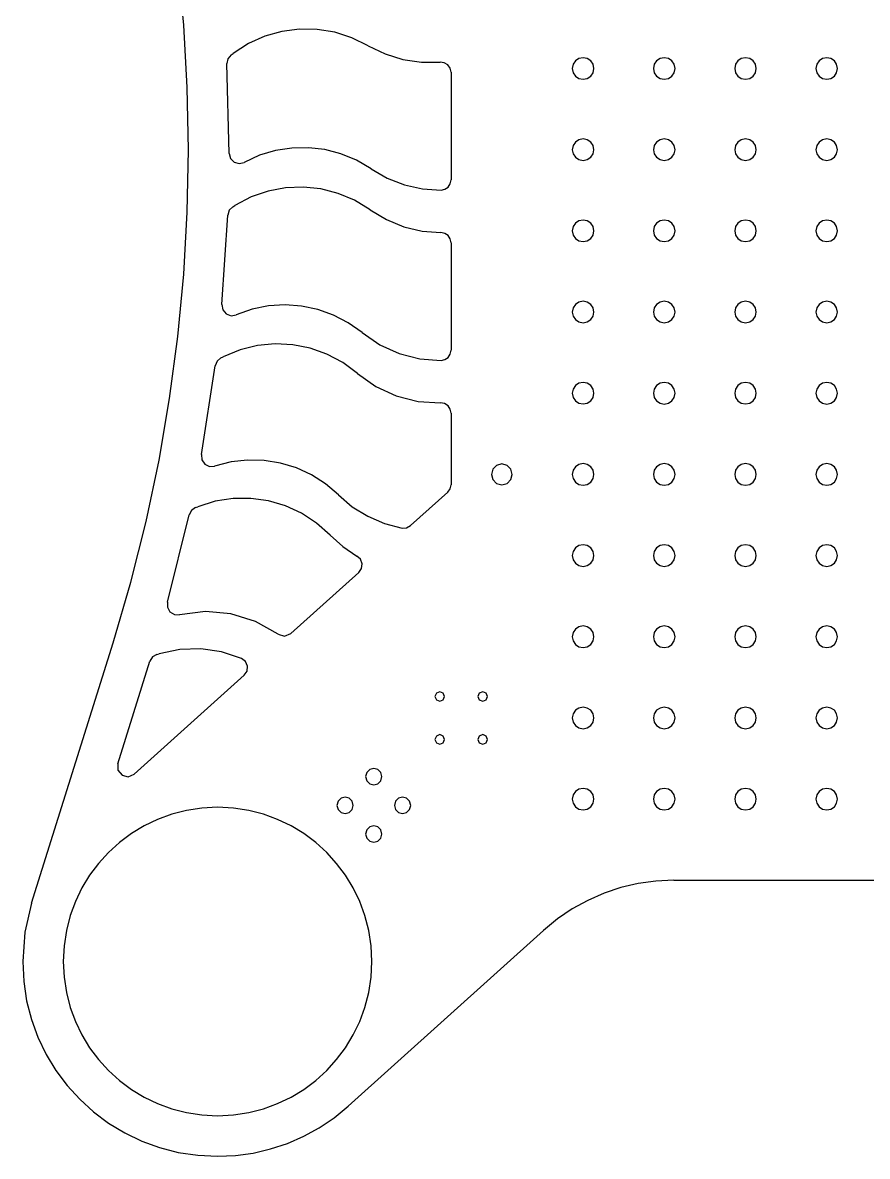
# Model space of a CAD drawing. Extents: x -1 to 193, y 45 to 298.
# Drawn here: x 13.9 to 103.6, y 45 to 165.5 of the extents above; entities that cross this region are included whole.
import ezdxf

# ---------------------------------------------------------------- set-up
doc = ezdxf.new("R2010")
doc.units = 0

msp = doc.modelspace()

# ---------------------------------------------------------------- linework, layer by layer
at = {"layer": 'VISIBLE'}
for p, q in [((31.002352, 165.240736), (30.376613, 171.847267)), ((31.377795, 158.619865), (31.002352, 165.240736)), ((39.619158, 164.056448), (37.87792, 163.274668)), ((41.437802, 164.569444), (39.619158, 164.056448)), ((43.302877, 164.811897), (41.437802, 164.569444)), ((45.183408, 164.78205), (43.302877, 164.811897)), ((47.04842, 164.478145), (45.183408, 164.78205)), ((48.86694, 163.898422), (47.04842, 164.478145)), ((37.87792, 163.274668), (36.245061, 162.225862)), ((50.607992, 163.041124), (48.86694, 163.898422)), ((50.607992, 163.041124), (52.398125, 162.164686)), ((35.69078, 161.660623), (35.586019, 161.139056)), ((36.032032, 162.068734), (35.69078, 161.660623)), ((36.032032, 162.068734), (36.245061, 162.225862)), ((52.398125, 162.164686), (54.290263, 161.576)), ((54.290263, 161.576), (56.25007, 161.282927)), ((72.990748, 161.67981), (72.626018, 161.434186)), ((73.437217, 161.769864), (72.990748, 161.67981)), ((73.883686, 161.67981), (73.437217, 161.769864)), ((74.248415, 161.434186), (73.883686, 161.67981)), ((81.622162, 161.68062), (81.257332, 161.434768)), ((82.06885, 161.770765), (81.622162, 161.68062)), ((82.515537, 161.68062), (82.06885, 161.770765)), ((82.880367, 161.434768), (82.515537, 161.68062)), ((90.254011, 161.67981), (89.889281, 161.434186)), ((90.70048, 161.769864), (90.254011, 161.67981)), ((91.146949, 161.67981), (90.70048, 161.769864)), ((91.511678, 161.434186), (91.146949, 161.67981)), ((98.885423, 161.68062), (98.520593, 161.434768)), ((99.33211, 161.770765), (98.885423, 161.68062)), ((99.778797, 161.68062), (99.33211, 161.770765)), ((100.143627, 161.434768), (99.778797, 161.68062)), ((35.818307, 151.589345), (35.586019, 161.139056)), ((56.25007, 161.282927), (58.243211, 161.293326)), ((58.682518, 161.238405), (58.243211, 161.293326)), ((59.062786, 161.011681), (58.682518, 161.238405)), ((59.319988, 160.651328), (59.062786, 161.011681)), ((59.410819, 160.218018), (59.319988, 160.651328)), ((72.379887, 161.069798), (72.289211, 160.623455)), ((72.289211, 160.623455), (72.379887, 160.177112)), ((72.626018, 161.434186), (72.379887, 161.069798)), ((74.494547, 161.069798), (74.248415, 161.434186)), ((74.585223, 160.623455), (74.494547, 161.069798)), ((74.494547, 160.177112), (74.585223, 160.623455)), ((74.585223, 160.623455), (74.585223, 160.623455)), ((81.011259, 161.070087), (80.920843, 160.623455)), ((80.920843, 160.623455), (81.011259, 160.176822)), ((81.257332, 161.434768), (81.011259, 161.070087)), ((83.12644, 161.070087), (82.880367, 161.434768)), ((83.216857, 160.623455), (83.12644, 161.070087)), ((83.12644, 160.176822), (83.216857, 160.623455)), ((83.216857, 160.623455), (83.216857, 160.623455)), ((89.643149, 161.069798), (89.552474, 160.623455)), ((89.552474, 160.623455), (89.643149, 160.177112)), ((89.889281, 161.434186), (89.643149, 161.069798)), ((91.75781, 161.069798), (91.511678, 161.434186)), ((91.848486, 160.623455), (91.75781, 161.069798)), ((91.75781, 160.177112), (91.848486, 160.623455)), ((91.848486, 160.623455), (91.848486, 160.623455)), ((98.27452, 161.070087), (98.184103, 160.623455)), ((98.184103, 160.623455), (98.27452, 160.176822)), ((98.520593, 161.434768), (98.27452, 161.070087)), ((100.3897, 161.070087), (100.143627, 161.434768)), ((100.480117, 160.623455), (100.3897, 161.070087)), ((100.3897, 160.176822), (100.480117, 160.623455)), ((100.480117, 160.623455), (100.480117, 160.623455)), ((59.410819, 160.217918), (59.410819, 148.781008)), ((72.379887, 160.177112), (72.626018, 159.812724)), ((72.626018, 159.812724), (72.990748, 159.5671)), ((72.990748, 159.5671), (73.437217, 159.477045)), ((73.437217, 159.477045), (73.883686, 159.5671)), ((73.883686, 159.5671), (74.248415, 159.812724)), ((74.248415, 159.812724), (74.494547, 160.177112)), ((81.011259, 160.176822), (81.257332, 159.812142)), ((81.257332, 159.812142), (81.622162, 159.56629)), ((81.622162, 159.56629), (82.06885, 159.476145)), ((82.06885, 159.476145), (82.515537, 159.56629)), ((82.515537, 159.56629), (82.880367, 159.812142)), ((82.880367, 159.812142), (83.12644, 160.176822)), ((89.643149, 160.177112), (89.889281, 159.812724)), ((89.889281, 159.812724), (90.254011, 159.5671)), ((90.254011, 159.5671), (90.70048, 159.477045)), ((90.70048, 159.477045), (91.146949, 159.5671)), ((91.146949, 159.5671), (91.511678, 159.812724)), ((91.511678, 159.812724), (91.75781, 160.177112)), ((98.27452, 160.176822), (98.520593, 159.812142)), ((98.520593, 159.812142), (98.885423, 159.56629)), ((98.885423, 159.56629), (99.33211, 159.476145)), ((99.33211, 159.476145), (99.778797, 159.56629)), ((99.778797, 159.56629), (100.143627, 159.812142)), ((100.143627, 159.812142), (100.3897, 160.176822)), ((31.502942, 151.991823), (31.377795, 158.619865)), ((73.437217, 153.138233), (72.990748, 153.048179)), ((73.883686, 153.048179), (73.437217, 153.138233)), ((82.06885, 153.139134), (81.622162, 153.048988)), ((82.515537, 153.048988), (82.06885, 153.139134)), ((90.70048, 153.138233), (90.254011, 153.048179)), ((91.146949, 153.048179), (90.70048, 153.138233)), ((99.33211, 153.139134), (98.885423, 153.048988)), ((99.778797, 153.048988), (99.33211, 153.139134)), ((31.377795, 145.363782), (31.502942, 151.991823)), ((40.759163, 151.89989), (39.054581, 151.390335)), ((42.501954, 152.169317), (40.759163, 151.89989)), ((44.257859, 152.199881), (42.501954, 152.169317)), ((46.001785, 151.992846), (44.257859, 152.199881)), ((47.708635, 151.54948), (46.001785, 151.992846)), ((72.379887, 152.438167), (72.289211, 151.991823)), ((72.289211, 151.991823), (72.379887, 151.54548)), ((72.626018, 152.802554), (72.379887, 152.438167)), ((72.990748, 153.048179), (72.626018, 152.802554)), ((74.248415, 152.802554), (73.883686, 153.048179)), ((74.494547, 152.438167), (74.248415, 152.802554)), ((74.585223, 151.991823), (74.494547, 152.438167)), ((74.494547, 151.54548), (74.585223, 151.991823)), ((74.585223, 151.991823), (74.585223, 151.991823)), ((81.011259, 152.438456), (80.920843, 151.991823)), ((80.920843, 151.991823), (81.011259, 151.545191)), ((81.257332, 152.803137), (81.011259, 152.438456)), ((81.622162, 153.048988), (81.257332, 152.803137)), ((82.880367, 152.803137), (82.515537, 153.048988)), ((83.12644, 152.438456), (82.880367, 152.803137)), ((83.216857, 151.991823), (83.12644, 152.438456)), ((83.12644, 151.545191), (83.216857, 151.991823)), ((83.216857, 151.991823), (83.216857, 151.991823)), ((89.643149, 152.438167), (89.552474, 151.991823)), ((89.552474, 151.991823), (89.643149, 151.54548)), ((89.889281, 152.802554), (89.643149, 152.438167)), ((90.254011, 153.048179), (89.889281, 152.802554)), ((91.511678, 152.802554), (91.146949, 153.048179)), ((91.75781, 152.438167), (91.511678, 152.802554)), ((91.848486, 151.991823), (91.75781, 152.438167)), ((91.75781, 151.54548), (91.848486, 151.991823)), ((91.848486, 151.991823), (91.848486, 151.991823)), ((98.27452, 152.438456), (98.184103, 151.991823)), ((98.184103, 151.991823), (98.27452, 151.545191)), ((98.520593, 152.803137), (98.27452, 152.438456)), ((98.885423, 153.048988), (98.520593, 152.803137)), ((100.143627, 152.803137), (99.778797, 153.048988)), ((100.3897, 152.438456), (100.143627, 152.803137)), ((100.480117, 151.991823), (100.3897, 152.438456)), ((100.3897, 151.545191), (100.480117, 151.991823)), ((100.480117, 151.991823), (100.480117, 151.991823)), ((35.818307, 151.589345), (35.958622, 151.054855)), ((35.958622, 151.054855), (36.345152, 150.659935)), ((39.054581, 151.390335), (37.413304, 150.639386)), ((49.353315, 150.871046), (47.708635, 151.54948)), ((50.91073, 149.95881), (49.353315, 150.871046)), ((72.379887, 151.54548), (72.626018, 151.181093)), ((72.626018, 151.181093), (72.990748, 150.935468)), ((72.990748, 150.935468), (73.437217, 150.845414)), ((73.437217, 150.845414), (73.883686, 150.935468)), ((73.883686, 150.935468), (74.248415, 151.181093)), ((74.248415, 151.181093), (74.494547, 151.54548)), ((81.011259, 151.545191), (81.257332, 151.18051)), ((81.257332, 151.18051), (81.622162, 150.934659)), ((81.622162, 150.934659), (82.06885, 150.844513)), ((82.06885, 150.844513), (82.515537, 150.934659)), ((82.515537, 150.934659), (82.880367, 151.18051)), ((82.880367, 151.18051), (83.12644, 151.545191)), ((89.643149, 151.54548), (89.889281, 151.181093)), ((89.889281, 151.181093), (90.254011, 150.935468)), ((90.254011, 150.935468), (90.70048, 150.845414)), ((90.70048, 150.845414), (91.146949, 150.935468)), ((91.146949, 150.935468), (91.511678, 151.181093)), ((91.511678, 151.181093), (91.75781, 151.54548)), ((98.27452, 151.545191), (98.520593, 151.18051)), ((98.520593, 151.18051), (98.885423, 150.934659)), ((98.885423, 150.934659), (99.33211, 150.844513)), ((99.33211, 150.844513), (99.778797, 150.934659)), ((99.778797, 150.934659), (100.143627, 151.18051)), ((100.143627, 151.18051), (100.3897, 151.545191)), ((36.345152, 150.659935), (36.876506, 150.508176)), ((36.876506, 150.508176), (37.413304, 150.639386)), ((50.91073, 149.95881), (52.622325, 148.971783)), ((52.622325, 148.971783), (54.453362, 148.259981)), ((54.453362, 148.259981), (56.371009, 147.833374)), ((59.098527, 148.021644), (59.327097, 148.36342)), ((59.327097, 148.36342), (59.410819, 148.780836)), ((39.962342, 147.590654), (38.158194, 146.967643)), ((41.81956, 147.939038), (39.962342, 147.590654)), ((43.698841, 148.013812), (41.81956, 147.939038)), ((45.569177, 147.815994), (43.698841, 148.013812)), ((47.399559, 147.346601), (45.569177, 147.815994)), ((49.158982, 146.606651), (47.399559, 147.346601)), ((56.371009, 147.833374), (58.34243, 147.701933)), ((58.34243, 147.701933), (58.759006, 147.789739)), ((58.759006, 147.789739), (59.098527, 148.021644)), ((36.211906, 145.931531), (35.835541, 145.555556)), ((36.211906, 145.931531), (36.438125, 146.068987)), ((38.158194, 146.967643), (36.438125, 146.068987)), ((50.816435, 145.597162), (49.158982, 146.606651)), ((31.002352, 138.742911), (31.377795, 145.363782)), ((35.062338, 135.513192), (35.684579, 145.04544)), ((35.835541, 145.555556), (35.684579, 145.04544)), ((50.816435, 145.597162), (52.536613, 144.556378)), ((52.536613, 144.556378), (54.385858, 143.798124)), ((54.385858, 143.798124), (56.329764, 143.333491)), ((72.379887, 143.806535), (72.289211, 143.360192)), ((72.626018, 144.170923), (72.379887, 143.806535)), ((72.990748, 144.416547), (72.626018, 144.170923)), ((73.437217, 144.506602), (72.990748, 144.416547)), ((73.883686, 144.416547), (73.437217, 144.506602)), ((74.248415, 144.170923), (73.883686, 144.416547)), ((74.494547, 143.806535), (74.248415, 144.170923)), ((74.585223, 143.360192), (74.494547, 143.806535)), ((81.011259, 143.806824), (80.920843, 143.360192)), ((81.257332, 144.171505), (81.011259, 143.806824)), ((81.622162, 144.417357), (81.257332, 144.171505)), ((82.06885, 144.507502), (81.622162, 144.417357)), ((82.515537, 144.417357), (82.06885, 144.507502)), ((82.880367, 144.171505), (82.515537, 144.417357)), ((83.12644, 143.806824), (82.880367, 144.171505)), ((83.216857, 143.360192), (83.12644, 143.806824)), ((89.643149, 143.806535), (89.552474, 143.360192)), ((89.889281, 144.170923), (89.643149, 143.806535)), ((90.254011, 144.416547), (89.889281, 144.170923)), ((90.70048, 144.506602), (90.254011, 144.416547)), ((91.146949, 144.416547), (90.70048, 144.506602)), ((91.511678, 144.170923), (91.146949, 144.416547)), ((91.75781, 143.806535), (91.511678, 144.170923)), ((91.848486, 143.360192), (91.75781, 143.806535)), ((98.27452, 143.806824), (98.184103, 143.360192)), ((98.520593, 144.171505), (98.27452, 143.806824)), ((98.885423, 144.417357), (98.520593, 144.171505)), ((99.33211, 144.507502), (98.885423, 144.417357)), ((99.778797, 144.417357), (99.33211, 144.507502)), ((100.143627, 144.171505), (99.778797, 144.417357)), ((100.3897, 143.806824), (100.143627, 144.171505)), ((100.480117, 143.360192), (100.3897, 143.806824)), ((56.329764, 143.333491), (58.333926, 143.173571)), ((58.753242, 143.088189), (58.333926, 143.173571)), ((59.095529, 142.856826), (58.753242, 143.088189)), ((59.326238, 142.514098), (59.095529, 142.856826)), ((59.410819, 142.09462), (59.326238, 142.514098)), ((72.289211, 143.360192), (72.379887, 142.913849)), ((72.379887, 142.913849), (72.626018, 142.549461)), ((72.626018, 142.549461), (72.990748, 142.303837)), ((72.990748, 142.303837), (73.437217, 142.213782)), ((73.437217, 142.213782), (73.883686, 142.303837)), ((73.883686, 142.303837), (74.248415, 142.549461)), ((74.248415, 142.549461), (74.494547, 142.913849)), ((74.494547, 142.913849), (74.585223, 143.360192)), ((74.585223, 143.360192), (74.585223, 143.360192)), ((80.920843, 143.360192), (81.011259, 142.91356)), ((81.011259, 142.91356), (81.257332, 142.548879)), ((81.257332, 142.548879), (81.622162, 142.303027)), ((81.622162, 142.303027), (82.06885, 142.212882)), ((82.06885, 142.212882), (82.515537, 142.303027)), ((82.515537, 142.303027), (82.880367, 142.548879)), ((82.880367, 142.548879), (83.12644, 142.91356)), ((83.12644, 142.91356), (83.216857, 143.360192)), ((83.216857, 143.360192), (83.216857, 143.360192)), ((89.552474, 143.360192), (89.643149, 142.913849)), ((89.643149, 142.913849), (89.889281, 142.549461)), ((89.889281, 142.549461), (90.254011, 142.303837)), ((90.254011, 142.303837), (90.70048, 142.213782)), ((90.70048, 142.213782), (91.146949, 142.303837)), ((91.146949, 142.303837), (91.511678, 142.549461)), ((91.511678, 142.549461), (91.75781, 142.913849)), ((91.75781, 142.913849), (91.848486, 143.360192)), ((91.848486, 143.360192), (91.848486, 143.360192)), ((98.184103, 143.360192), (98.27452, 142.91356)), ((98.27452, 142.91356), (98.520593, 142.548879)), ((98.520593, 142.548879), (98.885423, 142.303027)), ((98.885423, 142.303027), (99.33211, 142.212882)), ((99.33211, 142.212882), (99.778797, 142.303027)), ((99.778797, 142.303027), (100.143627, 142.548879)), ((100.143627, 142.548879), (100.3897, 142.91356)), ((100.3897, 142.91356), (100.480117, 143.360192)), ((100.480117, 143.360192), (100.480117, 143.360192)), ((59.410819, 142.094191), (59.410819, 130.667172)), ((30.376613, 132.13638), (31.002352, 138.742911)), ((35.062338, 135.513192), (35.154317, 134.968301)), ((38.267868, 135.025708), (36.566037, 134.42447)), ((40.011173, 135.38086), (38.267868, 135.025708)), ((41.771071, 135.49343), (40.011173, 135.38086)), ((43.52268, 135.36692), (41.771071, 135.49343)), ((45.241119, 135.004834), (43.52268, 135.36692)), ((46.901507, 134.410675), (45.241119, 135.004834)), ((72.379887, 135.174906), (72.289211, 134.728563)), ((72.626018, 135.539294), (72.379887, 135.174906)), ((72.990748, 135.784919), (72.626018, 135.539294)), ((73.437217, 135.874973), (72.990748, 135.784919)), ((73.883686, 135.784919), (73.437217, 135.874973)), ((74.248415, 135.539294), (73.883686, 135.784919)), ((74.494547, 135.174906), (74.248415, 135.539294)), ((74.585223, 134.728563), (74.494547, 135.174906)), ((81.011259, 135.175196), (80.920843, 134.728563)), ((81.257332, 135.539876), (81.011259, 135.175196)), ((81.622162, 135.785728), (81.257332, 135.539876)), ((82.06885, 135.875873), (81.622162, 135.785728)), ((82.515537, 135.785728), (82.06885, 135.875873)), ((82.880367, 135.539876), (82.515537, 135.785728)), ((83.12644, 135.175196), (82.880367, 135.539876)), ((83.216857, 134.728563), (83.12644, 135.175196)), ((89.643149, 135.174906), (89.552474, 134.728563)), ((89.889281, 135.539294), (89.643149, 135.174906)), ((90.254011, 135.784919), (89.889281, 135.539294)), ((90.70048, 135.874973), (90.254011, 135.784919)), ((91.146949, 135.784919), (90.70048, 135.874973)), ((91.511678, 135.539294), (91.146949, 135.784919)), ((91.75781, 135.174906), (91.511678, 135.539294)), ((91.848486, 134.728563), (91.75781, 135.174906)), ((98.27452, 135.175196), (98.184103, 134.728563)), ((98.520593, 135.539876), (98.27452, 135.175196)), ((98.885423, 135.785728), (98.520593, 135.539876)), ((99.33211, 135.875873), (98.885423, 135.785728)), ((99.778797, 135.785728), (99.33211, 135.875873)), ((100.143627, 135.539876), (99.778797, 135.785728)), ((100.3897, 135.175196), (100.143627, 135.539876)), ((100.480117, 134.728563), (100.3897, 135.175196)), ((35.154317, 134.968301), (35.504, 134.540412)), ((35.504, 134.540412), (36.019661, 134.341767)), ((36.019661, 134.341767), (36.566037, 134.42447)), ((48.478962, 133.587948), (46.901507, 134.410675)), ((72.289211, 134.728563), (72.379887, 134.28222)), ((72.379887, 134.28222), (72.626018, 133.917833)), ((72.626018, 133.917833), (72.990748, 133.672208)), ((73.883686, 133.672208), (74.248415, 133.917833)), ((74.248415, 133.917833), (74.494547, 134.28222)), ((74.494547, 134.28222), (74.585223, 134.728563)), ((74.585223, 134.728563), (74.585223, 134.728563)), ((80.920843, 134.728563), (81.011259, 134.281931)), ((81.011259, 134.281931), (81.257332, 133.91725)), ((81.257332, 133.91725), (81.622162, 133.671399)), ((82.515537, 133.671399), (82.880367, 133.91725)), ((82.880367, 133.91725), (83.12644, 134.281931)), ((83.12644, 134.281931), (83.216857, 134.728563)), ((83.216857, 134.728563), (83.216857, 134.728563)), ((89.552474, 134.728563), (89.643149, 134.28222)), ((89.643149, 134.28222), (89.889281, 133.917833)), ((89.889281, 133.917833), (90.254011, 133.672208)), ((91.146949, 133.672208), (91.511678, 133.917833)), ((91.511678, 133.917833), (91.75781, 134.28222)), ((91.75781, 134.28222), (91.848486, 134.728563)), ((91.848486, 134.728563), (91.848486, 134.728563)), ((98.184103, 134.728563), (98.27452, 134.281931)), ((98.27452, 134.281931), (98.520593, 133.91725)), ((98.520593, 133.91725), (98.885423, 133.671399)), ((99.778797, 133.671399), (100.143627, 133.91725)), ((100.143627, 133.91725), (100.3897, 134.281931)), ((100.3897, 134.281931), (100.480117, 134.728563)), ((100.480117, 134.728563), (100.480117, 134.728563)), ((49.948603, 132.540155), (48.478962, 133.587948)), ((72.990748, 133.672208), (73.437217, 133.582154)), ((73.437217, 133.582154), (73.883686, 133.672208)), ((81.622162, 133.671399), (82.06885, 133.581253)), ((82.06885, 133.581253), (82.515537, 133.671399)), ((90.254011, 133.672208), (90.70048, 133.582154)), ((90.70048, 133.582154), (91.146949, 133.672208)), ((98.885423, 133.671399), (99.33211, 133.581253)), ((99.33211, 133.581253), (99.778797, 133.671399)), ((29.50058, 125.551361), (30.376613, 132.13638)), ((49.948603, 132.540155), (51.826892, 131.252612)), ((36.979753, 130.700839), (35.186242, 129.959529)), ((38.832366, 131.160093), (36.979753, 130.700839)), ((40.71329, 131.341076), (38.832366, 131.160093)), ((42.591732, 131.247572), (40.71329, 131.341076)), ((44.436899, 130.883367), (42.591732, 131.247572)), ((46.217998, 130.252245), (44.436899, 130.883367)), ((47.904237, 129.357993), (46.217998, 130.252245)), ((51.826892, 131.252612), (53.885487, 130.319807)), ((53.885487, 130.319807), (56.074912, 129.759133)), ((59.099673, 129.908819), (59.327424, 130.250225)), ((59.327424, 130.250225), (59.410819, 130.666849)), ((32.872435, 119.568963), (34.34422, 129.007435)), ((34.540175, 129.502016), (34.34422, 129.007435)), ((34.948641, 129.842845), (34.540175, 129.502016)), ((34.948641, 129.842845), (35.186242, 129.959529)), ((49.464824, 128.204394), (47.904237, 129.357993)), ((56.074912, 129.759133), (58.345692, 129.587985)), ((58.345692, 129.587985), (58.761213, 129.676712)), ((58.761213, 129.676712), (59.099673, 129.908819)), ((49.464824, 128.204394), (51.424316, 126.810361)), ((51.424316, 126.810361), (53.58878, 125.809555)), ((72.626018, 126.90766), (72.379887, 126.543272)), ((72.990748, 127.153284), (72.626018, 126.90766)), ((73.437217, 127.243339), (72.990748, 127.153284)), ((73.883686, 127.153284), (73.437217, 127.243339)), ((74.248415, 126.90766), (73.883686, 127.153284)), ((74.494547, 126.543272), (74.248415, 126.90766)), ((81.257332, 126.908242), (81.011259, 126.543562)), ((81.622162, 127.154094), (81.257332, 126.908242)), ((82.06885, 127.244239), (81.622162, 127.154094)), ((82.515537, 127.154094), (82.06885, 127.244239)), ((82.880367, 126.908242), (82.515537, 127.154094)), ((83.12644, 126.543562), (82.880367, 126.908242)), ((89.889281, 126.90766), (89.643149, 126.543272)), ((90.254011, 127.153284), (89.889281, 126.90766)), ((90.70048, 127.243339), (90.254011, 127.153284)), ((91.146949, 127.153284), (90.70048, 127.243339)), ((91.511678, 126.90766), (91.146949, 127.153284)), ((91.75781, 126.543272), (91.511678, 126.90766)), ((98.520593, 126.908242), (98.27452, 126.543562)), ((98.885423, 127.154094), (98.520593, 126.908242)), ((99.33211, 127.244239), (98.885423, 127.154094)), ((99.778797, 127.154094), (99.33211, 127.244239)), ((100.143627, 126.908242), (99.778797, 127.154094)), ((100.3897, 126.543562), (100.143627, 126.908242)), ((28.374251, 118.995023), (29.50058, 125.551361)), ((53.58878, 125.809555), (55.900058, 125.222605)), ((72.379887, 126.543272), (72.289211, 126.096929)), ((72.289211, 126.096929), (72.379887, 125.650586)), ((72.379887, 125.650586), (72.626018, 125.286198)), ((74.248415, 125.286198), (74.494547, 125.650586)), ((74.585223, 126.096929), (74.494547, 126.543272)), ((74.494547, 125.650586), (74.585223, 126.096929)), ((74.585223, 126.096929), (74.585223, 126.096929)), ((81.011259, 126.543562), (80.920843, 126.096929)), ((80.920843, 126.096929), (81.011259, 125.650297)), ((81.011259, 125.650297), (81.257332, 125.285616)), ((82.880367, 125.285616), (83.12644, 125.650297)), ((83.216857, 126.096929), (83.12644, 126.543562)), ((83.12644, 125.650297), (83.216857, 126.096929)), ((83.216857, 126.096929), (83.216857, 126.096929)), ((89.643149, 126.543272), (89.552474, 126.096929)), ((89.552474, 126.096929), (89.643149, 125.650586)), ((89.643149, 125.650586), (89.889281, 125.286198)), ((91.511678, 125.286198), (91.75781, 125.650586)), ((91.848486, 126.096929), (91.75781, 126.543272)), ((91.75781, 125.650586), (91.848486, 126.096929)), ((91.848486, 126.096929), (91.848486, 126.096929)), ((98.27452, 126.543562), (98.184103, 126.096929)), ((98.184103, 126.096929), (98.27452, 125.650297)), ((98.27452, 125.650297), (98.520593, 125.285616)), ((100.143627, 125.285616), (100.3897, 125.650297)), ((100.480117, 126.096929), (100.3897, 126.543562)), ((100.3897, 125.650297), (100.480117, 126.096929)), ((100.480117, 126.096929), (100.480117, 126.096929)), ((55.900058, 125.222605), (58.299994, 125.070143)), ((58.722576, 124.997387), (58.299994, 125.070143)), ((59.083448, 124.765782), (58.722576, 124.997387)), ((59.325611, 124.411909), (59.083448, 124.765782)), ((59.410819, 123.991661), (59.325611, 124.411909)), ((72.626018, 125.286198), (72.990748, 125.040574)), ((72.990748, 125.040574), (73.437217, 124.95052)), ((73.437217, 124.95052), (73.883686, 125.040574)), ((73.883686, 125.040574), (74.248415, 125.286198)), ((81.257332, 125.285616), (81.622162, 125.039764)), ((81.622162, 125.039764), (82.06885, 124.949619)), ((82.06885, 124.949619), (82.515537, 125.039764)), ((82.515537, 125.039764), (82.880367, 125.285616)), ((89.889281, 125.286198), (90.254011, 125.040574)), ((90.254011, 125.040574), (90.70048, 124.95052)), ((90.70048, 124.95052), (91.146949, 125.040574)), ((91.146949, 125.040574), (91.511678, 125.286198)), ((98.520593, 125.285616), (98.885423, 125.039764)), ((98.885423, 125.039764), (99.33211, 124.949619)), ((99.33211, 124.949619), (99.778797, 125.039764)), ((99.778797, 125.039764), (100.143627, 125.285616)), ((59.410819, 123.992042), (59.410819, 116.371033)), ((32.872435, 119.568963), (32.91534, 119.01803)), ((26.997627, 112.474537), (28.374251, 118.995023)), ((32.91534, 119.01803), (33.225377, 118.560598)), ((33.225377, 118.560598), (33.721219, 118.316655)), ((33.721219, 118.316655), (34.272801, 118.35019)), ((36.021561, 118.796904), (34.272801, 118.35019)), ((37.789633, 118.99481), (36.021561, 118.796904)), ((39.552548, 118.949621), (37.789633, 118.99481)), ((41.285837, 118.66705), (39.552548, 118.949621)), ((42.965033, 118.152812), (41.285837, 118.66705)), ((44.565665, 117.412619), (42.965033, 118.152812)), ((64.251004, 118.425867), (63.845021, 118.019884)), ((64.805587, 118.574467), (64.251004, 118.425867)), ((65.36017, 118.425867), (64.805587, 118.574467)), ((65.766153, 118.019884), (65.36017, 118.425867)), ((72.626018, 118.276031), (72.379887, 117.911643)), ((72.990748, 118.521656), (72.626018, 118.276031)), ((73.437217, 118.61171), (72.990748, 118.521656)), ((73.883686, 118.521656), (73.437217, 118.61171)), ((74.248415, 118.276031), (73.883686, 118.521656)), ((74.494547, 117.911643), (74.248415, 118.276031)), ((81.257332, 118.276613), (81.011259, 117.911933)), ((81.622162, 118.522465), (81.257332, 118.276613)), ((82.06885, 118.612611), (81.622162, 118.522465)), ((82.515537, 118.522465), (82.06885, 118.612611)), ((82.880367, 118.276613), (82.515537, 118.522465)), ((83.12644, 117.911933), (82.880367, 118.276613)), ((89.889281, 118.276031), (89.643149, 117.911643)), ((90.254011, 118.521656), (89.889281, 118.276031)), ((90.70048, 118.61171), (90.254011, 118.521656)), ((91.146949, 118.521656), (90.70048, 118.61171)), ((91.511678, 118.276031), (91.146949, 118.521656)), ((91.75781, 117.911643), (91.511678, 118.276031)), ((98.520593, 118.276613), (98.27452, 117.911933)), ((98.885423, 118.522465), (98.520593, 118.276613)), ((99.33211, 118.612611), (98.885423, 118.522465)), ((99.778797, 118.522465), (99.33211, 118.612611)), ((100.143627, 118.276613), (99.778797, 118.522465)), ((100.3897, 117.911933), (100.143627, 118.276613)), ((46.063267, 116.452185), (44.565665, 117.412619)), ((63.845021, 118.019884), (63.696421, 117.4653)), ((63.696421, 117.4653), (63.845021, 116.910717)), ((65.914753, 117.4653), (65.766153, 118.019884)), ((65.766153, 116.910717), (65.914753, 117.4653)), ((65.914753, 117.4653), (65.914753, 117.4653)), ((72.379887, 117.911643), (72.289211, 117.4653)), ((72.289211, 117.4653), (72.379887, 117.018957)), ((72.379887, 117.018957), (72.626018, 116.65457)), ((74.248415, 116.65457), (74.494547, 117.018957)), ((74.585223, 117.4653), (74.494547, 117.911643)), ((74.494547, 117.018957), (74.585223, 117.4653)), ((74.585223, 117.4653), (74.585223, 117.4653)), ((81.011259, 117.911933), (80.920843, 117.4653)), ((80.920843, 117.4653), (81.011259, 117.018668)), ((81.011259, 117.018668), (81.257332, 116.653987)), ((82.880367, 116.653987), (83.12644, 117.018668)), ((83.216857, 117.4653), (83.12644, 117.911933)), ((83.12644, 117.018668), (83.216857, 117.4653)), ((83.216857, 117.4653), (83.216857, 117.4653)), ((89.643149, 117.911643), (89.552474, 117.4653)), ((89.552474, 117.4653), (89.643149, 117.018957)), ((89.643149, 117.018957), (89.889281, 116.65457)), ((91.511678, 116.65457), (91.75781, 117.018957)), ((91.848486, 117.4653), (91.75781, 117.911643)), ((91.75781, 117.018957), (91.848486, 117.4653)), ((91.848486, 117.4653), (91.848486, 117.4653)), ((98.27452, 117.911933), (98.184103, 117.4653)), ((98.184103, 117.4653), (98.27452, 117.018668)), ((98.27452, 117.018668), (98.520593, 116.653987)), ((100.143627, 116.653987), (100.3897, 117.018668)), ((100.480117, 117.4653), (100.3897, 117.911933)), ((100.3897, 117.018668), (100.480117, 117.4653)), ((100.480117, 117.4653), (100.480117, 117.4653)), ((47.433369, 115.277223), (46.063267, 116.452185)), ((59.053767, 115.569375), (59.317522, 115.932361)), ((59.317522, 115.932361), (59.410819, 116.371247)), ((63.845021, 116.910717), (64.251004, 116.504734)), ((64.251004, 116.504734), (64.805587, 116.356134)), ((64.805587, 116.356134), (65.36017, 116.504734)), ((65.36017, 116.504734), (65.766153, 116.910717)), ((72.626018, 116.65457), (72.990748, 116.408945)), ((72.990748, 116.408945), (73.437217, 116.318891)), ((73.437217, 116.318891), (73.883686, 116.408945)), ((73.883686, 116.408945), (74.248415, 116.65457)), ((81.257332, 116.653987), (81.622162, 116.408136)), ((81.622162, 116.408136), (82.06885, 116.31799)), ((82.06885, 116.31799), (82.515537, 116.408136)), ((82.515537, 116.408136), (82.880367, 116.653987)), ((89.889281, 116.65457), (90.254011, 116.408945)), ((90.254011, 116.408945), (90.70048, 116.318891)), ((90.70048, 116.318891), (91.146949, 116.408945)), ((91.146949, 116.408945), (91.511678, 116.65457)), ((98.520593, 116.653987), (98.885423, 116.408136)), ((98.885423, 116.408136), (99.33211, 116.31799)), ((99.33211, 116.31799), (99.778797, 116.408136)), ((99.778797, 116.408136), (100.143627, 116.653987)), ((34.352024, 114.604488), (32.499431, 114.026457)), ((36.238272, 114.896308), (34.352024, 114.604488)), ((38.127844, 114.90844), (36.238272, 114.896308)), ((39.990409, 114.647406), (38.127844, 114.90844)), ((41.795636, 114.119729), (39.990409, 114.647406)), ((47.433369, 115.277223), (48.910723, 114.02379)), ((55.110377, 112.019254), (59.053775, 115.56901)), ((31.815055, 113.628521), (31.575677, 113.153436)), ((32.25235, 113.931474), (31.815055, 113.628521)), ((32.25235, 113.931474), (32.499431, 114.026457)), ((43.513193, 113.33193), (41.795636, 114.119729)), ((45.11275, 112.290533), (43.513193, 113.33193)), ((48.910723, 114.02379), (50.549119, 113.009776)), ((25.370707, 105.997074), (26.997627, 112.474537)), ((29.266129, 103.8843), (31.575677, 113.153436)), ((46.563975, 111.002059), (45.11275, 112.290533)), ((50.549119, 113.009776), (52.319849, 112.250118)), ((52.319849, 112.250118), (54.194205, 111.759751)), ((46.563975, 111.002059), (47.908738, 109.79611)), ((54.194205, 111.759751), (54.682437, 111.782956)), ((54.682437, 111.782956), (55.110332, 112.019209)), ((47.908738, 109.79611), (49.408245, 108.789047)), ((72.990748, 109.890024), (72.626018, 109.6444)), ((73.437217, 109.980078), (72.990748, 109.890024)), ((73.883686, 109.890024), (73.437217, 109.980078)), ((74.248415, 109.6444), (73.883686, 109.890024)), ((81.622162, 109.890834), (81.257332, 109.644982)), ((82.06885, 109.980979), (81.622162, 109.890834)), ((82.515537, 109.890834), (82.06885, 109.980979)), ((82.880367, 109.644982), (82.515537, 109.890834)), ((90.254011, 109.890024), (89.889281, 109.6444)), ((90.70048, 109.980078), (90.254011, 109.890024)), ((91.146949, 109.890024), (90.70048, 109.980078)), ((91.511678, 109.6444), (91.146949, 109.890024)), ((98.885423, 109.890834), (98.520593, 109.644982)), ((99.33211, 109.980979), (98.885423, 109.890834)), ((99.778797, 109.890834), (99.33211, 109.980979)), ((100.143627, 109.644982), (99.778797, 109.890834)), ((49.774656, 108.44255), (49.408245, 108.789047)), ((72.379887, 109.280012), (72.289211, 108.833669)), ((72.289211, 108.833669), (72.379887, 108.387326)), ((72.626018, 109.6444), (72.379887, 109.280012)), ((74.494547, 109.280012), (74.248415, 109.6444)), ((74.585223, 108.833669), (74.494547, 109.280012)), ((74.494547, 108.387326), (74.585223, 108.833669)), ((74.585223, 108.833669), (74.585223, 108.833669)), ((81.011259, 109.280301), (80.920843, 108.833669)), ((80.920843, 108.833669), (81.011259, 108.387036)), ((81.257332, 109.644982), (81.011259, 109.280301)), ((83.12644, 109.280301), (82.880367, 109.644982)), ((83.216857, 108.833669), (83.12644, 109.280301)), ((83.12644, 108.387036), (83.216857, 108.833669)), ((83.216857, 108.833669), (83.216857, 108.833669)), ((89.643149, 109.280012), (89.552474, 108.833669)), ((89.552474, 108.833669), (89.643149, 108.387326)), ((89.889281, 109.6444), (89.643149, 109.280012)), ((91.75781, 109.280012), (91.511678, 109.6444)), ((91.848486, 108.833669), (91.75781, 109.280012)), ((91.75781, 108.387326), (91.848486, 108.833669)), ((91.848486, 108.833669), (91.848486, 108.833669)), ((98.27452, 109.280301), (98.184103, 108.833669)), ((98.184103, 108.833669), (98.27452, 108.387036)), ((98.520593, 109.644982), (98.27452, 109.280301)), ((100.3897, 109.280301), (100.143627, 109.644982)), ((100.480117, 108.833669), (100.3897, 109.280301)), ((100.3897, 108.387036), (100.480117, 108.833669)), ((100.480117, 108.833669), (100.480117, 108.833669)), ((49.592546, 107.051694), (49.878106, 107.467353)), ((49.943577, 107.967384), (49.774656, 108.44255)), ((49.878106, 107.467353), (49.943577, 107.967384)), ((72.379887, 108.387326), (72.626018, 108.022938)), ((72.626018, 108.022938), (72.990748, 107.777314)), ((72.990748, 107.777314), (73.437217, 107.687259)), ((73.437217, 107.687259), (73.883686, 107.777314)), ((73.883686, 107.777314), (74.248415, 108.022938)), ((74.248415, 108.022938), (74.494547, 108.387326)), ((81.011259, 108.387036), (81.257332, 108.022356)), ((81.257332, 108.022356), (81.622162, 107.776504)), ((81.622162, 107.776504), (82.06885, 107.686359)), ((82.06885, 107.686359), (82.515537, 107.776504)), ((82.515537, 107.776504), (82.880367, 108.022356)), ((82.880367, 108.022356), (83.12644, 108.387036)), ((89.643149, 108.387326), (89.889281, 108.022938)), ((89.889281, 108.022938), (90.254011, 107.777314)), ((90.254011, 107.777314), (90.70048, 107.687259)), ((90.70048, 107.687259), (91.146949, 107.777314)), ((91.146949, 107.777314), (91.511678, 108.022938)), ((91.511678, 108.022938), (91.75781, 108.387326)), ((98.27452, 108.387036), (98.520593, 108.022356)), ((98.520593, 108.022356), (98.885423, 107.776504)), ((98.885423, 107.776504), (99.33211, 107.686359)), ((99.33211, 107.686359), (99.778797, 107.776504)), ((99.778797, 107.776504), (100.143627, 108.022356)), ((100.143627, 108.022356), (100.3897, 108.387036)), ((42.375756, 100.554467), (49.592517, 107.051567)), ((23.493492, 99.569803), (25.370707, 105.997074)), ((29.266129, 103.8843), (29.259617, 103.331737)), ((29.259617, 103.331737), (29.527525, 102.848422)), ((29.527525, 102.848422), (29.999577, 102.561134)), ((29.999577, 102.561134), (30.551949, 102.545232)), ((33.292261, 102.885054), (30.551949, 102.545232)), ((36.012513, 102.641802), (33.292261, 102.885054)), ((38.621271, 101.83352), (36.012513, 102.641802)), ((41.027103, 100.478249), (38.621271, 101.83352)), ((72.990748, 101.258393), (72.626018, 101.012768)), ((73.437217, 101.348447), (72.990748, 101.258393)), ((73.883686, 101.258393), (73.437217, 101.348447)), ((74.248415, 101.012768), (73.883686, 101.258393)), ((81.622162, 101.259202), (81.257332, 101.013351)), ((82.06885, 101.349348), (81.622162, 101.259202)), ((82.515537, 101.259202), (82.06885, 101.349348)), ((82.880367, 101.013351), (82.515537, 101.259202)), ((90.254011, 101.258393), (89.889281, 101.012768)), ((90.70048, 101.348447), (90.254011, 101.258393)), ((91.146949, 101.258393), (90.70048, 101.348447)), ((91.511678, 101.012768), (91.146949, 101.258393)), ((98.885423, 101.259202), (98.520593, 101.013351)), ((99.33211, 101.349348), (98.885423, 101.259202)), ((99.778797, 101.259202), (99.33211, 101.349348)), ((100.143627, 101.013351), (99.778797, 101.259202)), ((41.027103, 100.478249), (41.714863, 100.279268)), ((41.714863, 100.279268), (42.375761, 100.554623)), ((72.379887, 100.648381), (72.289211, 100.202037)), ((72.289211, 100.202037), (72.379887, 99.755694)), ((72.626018, 101.012768), (72.379887, 100.648381)), ((74.494547, 100.648381), (74.248415, 101.012768)), ((74.585223, 100.202037), (74.494547, 100.648381)), ((74.494547, 99.755694), (74.585223, 100.202037)), ((74.585223, 100.202037), (74.585223, 100.202037)), ((81.011259, 100.64867), (80.920843, 100.202037)), ((80.920843, 100.202037), (81.011259, 99.755405)), ((81.257332, 101.013351), (81.011259, 100.64867)), ((83.12644, 100.64867), (82.880367, 101.013351)), ((83.216857, 100.202037), (83.12644, 100.64867)), ((83.12644, 99.755405), (83.216857, 100.202037)), ((83.216857, 100.202037), (83.216857, 100.202037)), ((89.643149, 100.648381), (89.552474, 100.202037)), ((89.552474, 100.202037), (89.643149, 99.755694)), ((89.889281, 101.012768), (89.643149, 100.648381)), ((91.75781, 100.648381), (91.511678, 101.012768)), ((91.848486, 100.202037), (91.75781, 100.648381)), ((91.75781, 99.755694), (91.848486, 100.202037)), ((91.848486, 100.202037), (91.848486, 100.202037)), ((98.27452, 100.64867), (98.184103, 100.202037)), ((98.184103, 100.202037), (98.27452, 99.755405)), ((98.520593, 101.013351), (98.27452, 100.64867)), ((100.3897, 100.64867), (100.143627, 101.013351)), ((100.480117, 100.202037), (100.3897, 100.64867)), ((100.3897, 99.755405), (100.480117, 100.202037)), ((100.480117, 100.202037), (100.480117, 100.202037)), ((14.824131, 71.861489), (23.493524, 99.569922)), ((30.590286, 98.844348), (28.399202, 98.397317)), ((32.809325, 98.908583), (30.590286, 98.844348)), ((35.006727, 98.592845), (32.809325, 98.908583)), ((72.379887, 99.755694), (72.626018, 99.391307)), ((72.626018, 99.391307), (72.990748, 99.145682)), ((72.990748, 99.145682), (73.437217, 99.055628)), ((73.437217, 99.055628), (73.883686, 99.145682)), ((73.883686, 99.145682), (74.248415, 99.391307)), ((74.248415, 99.391307), (74.494547, 99.755694)), ((81.011259, 99.755405), (81.257332, 99.390724)), ((81.257332, 99.390724), (81.622162, 99.144873)), ((81.622162, 99.144873), (82.06885, 99.054727)), ((82.06885, 99.054727), (82.515537, 99.144873)), ((82.515537, 99.144873), (82.880367, 99.390724)), ((82.880367, 99.390724), (83.12644, 99.755405)), ((89.643149, 99.755694), (89.889281, 99.391307)), ((89.889281, 99.391307), (90.254011, 99.145682)), ((90.254011, 99.145682), (90.70048, 99.055628)), ((90.70048, 99.055628), (91.146949, 99.145682)), ((91.146949, 99.145682), (91.511678, 99.391307)), ((91.511678, 99.391307), (91.75781, 99.755694)), ((98.27452, 99.755405), (98.520593, 99.390724)), ((98.520593, 99.390724), (98.885423, 99.144873)), ((98.885423, 99.144873), (99.33211, 99.054727)), ((99.33211, 99.054727), (99.778797, 99.144873)), ((99.778797, 99.144873), (100.143627, 99.390724)), ((100.143627, 99.390724), (100.3897, 99.755405)), ((27.682018, 98.061076), (27.40143, 97.606772)), ((28.146086, 98.325202), (27.682018, 98.061076)), ((28.146086, 98.325202), (28.399202, 98.397317)), ((37.132896, 97.899959), (35.006727, 98.592845)), ((37.558619, 97.574722), (37.132896, 97.899959)), ((23.990023, 86.703396), (27.401406, 97.607126)), ((37.433158, 96.10493), (37.729859, 96.55101)), ((37.775424, 97.08481), (37.558619, 97.574722)), ((37.729859, 96.55101), (37.775424, 97.08481)), ((25.741616, 85.579488), (37.433158, 96.104684)), ((57.846732, 94.213281), (57.697231, 93.853207)), ((58.206973, 94.36238), (57.846732, 94.213281)), ((58.567214, 94.213281), (58.206973, 94.36238)), ((58.716714, 93.853207), (58.567214, 94.213281)), ((62.412331, 94.213281), (62.26283, 93.853207)), ((62.772572, 94.36238), (62.412331, 94.213281)), ((63.132813, 94.213281), (62.772572, 94.36238)), ((63.282314, 93.853207), (63.132813, 94.213281)), ((57.697231, 93.853207), (57.846732, 93.493133)), ((57.846732, 93.493133), (58.206973, 93.344034)), ((58.206973, 93.344034), (58.567214, 93.493133)), ((58.567214, 93.493133), (58.716714, 93.853207)), ((58.716714, 93.853207), (58.716714, 93.853207)), ((62.26283, 93.853207), (62.412331, 93.493133)), ((62.412331, 93.493133), (62.772572, 93.344034)), ((62.772572, 93.344034), (63.132813, 93.493133)), ((63.132813, 93.493133), (63.282314, 93.853207)), ((63.282314, 93.853207), (63.282314, 93.853207)), ((72.379887, 92.016749), (72.289211, 91.570406)), ((72.626018, 92.381137), (72.379887, 92.016749)), ((72.990748, 92.626761), (72.626018, 92.381137)), ((73.437217, 92.716816), (72.990748, 92.626761)), ((73.883686, 92.626761), (73.437217, 92.716816)), ((74.248415, 92.381137), (73.883686, 92.626761)), ((74.494547, 92.016749), (74.248415, 92.381137)), ((74.585223, 91.570406), (74.494547, 92.016749)), ((81.011259, 92.017038), (80.920843, 91.570406)), ((81.257332, 92.381719), (81.011259, 92.017038)), ((81.622162, 92.627571), (81.257332, 92.381719)), ((82.06885, 92.717716), (81.622162, 92.627571)), ((82.515537, 92.627571), (82.06885, 92.717716)), ((82.880367, 92.381719), (82.515537, 92.627571)), ((83.12644, 92.017038), (82.880367, 92.381719)), ((83.216857, 91.570406), (83.12644, 92.017038)), ((89.643149, 92.016749), (89.552474, 91.570406)), ((89.889281, 92.381137), (89.643149, 92.016749)), ((90.254011, 92.626761), (89.889281, 92.381137)), ((90.70048, 92.716816), (90.254011, 92.626761)), ((91.146949, 92.626761), (90.70048, 92.716816)), ((91.511678, 92.381137), (91.146949, 92.626761)), ((91.75781, 92.016749), (91.511678, 92.381137)), ((91.848486, 91.570406), (91.75781, 92.016749)), ((98.27452, 92.017038), (98.184103, 91.570406)), ((98.520593, 92.381719), (98.27452, 92.017038)), ((98.885423, 92.627571), (98.520593, 92.381719)), ((99.33211, 92.717716), (98.885423, 92.627571)), ((99.778797, 92.627571), (99.33211, 92.717716)), ((100.143627, 92.381719), (99.778797, 92.627571)), ((100.3897, 92.017038), (100.143627, 92.381719)), ((100.480117, 91.570406), (100.3897, 92.017038)), ((72.289211, 91.570406), (72.379887, 91.124063)), ((72.379887, 91.124063), (72.626018, 90.759675)), ((72.626018, 90.759675), (72.990748, 90.514051)), ((72.990748, 90.514051), (73.437217, 90.423996)), ((73.437217, 90.423996), (73.883686, 90.514051)), ((73.883686, 90.514051), (74.248415, 90.759675)), ((74.248415, 90.759675), (74.494547, 91.124063)), ((74.494547, 91.124063), (74.585223, 91.570406)), ((74.585223, 91.570406), (74.585223, 91.570406)), ((80.920843, 91.570406), (81.011259, 91.123774)), ((81.011259, 91.123774), (81.257332, 90.759093)), ((81.257332, 90.759093), (81.622162, 90.513241)), ((81.622162, 90.513241), (82.06885, 90.423096)), ((82.06885, 90.423096), (82.515537, 90.513241)), ((82.515537, 90.513241), (82.880367, 90.759093)), ((82.880367, 90.759093), (83.12644, 91.123774)), ((83.12644, 91.123774), (83.216857, 91.570406)), ((83.216857, 91.570406), (83.216857, 91.570406)), ((89.552474, 91.570406), (89.643149, 91.124063)), ((89.643149, 91.124063), (89.889281, 90.759675)), ((89.889281, 90.759675), (90.254011, 90.514051)), ((90.254011, 90.514051), (90.70048, 90.423996)), ((90.70048, 90.423996), (91.146949, 90.514051)), ((91.146949, 90.514051), (91.511678, 90.759675)), ((91.511678, 90.759675), (91.75781, 91.124063)), ((91.75781, 91.124063), (91.848486, 91.570406)), ((91.848486, 91.570406), (91.848486, 91.570406)), ((98.184103, 91.570406), (98.27452, 91.123774)), ((98.27452, 91.123774), (98.520593, 90.759093)), ((98.520593, 90.759093), (98.885423, 90.513241)), ((98.885423, 90.513241), (99.33211, 90.423096)), ((99.33211, 90.423096), (99.778797, 90.513241)), ((99.778797, 90.513241), (100.143627, 90.759093)), ((100.143627, 90.759093), (100.3897, 91.123774)), ((100.3897, 91.123774), (100.480117, 91.570406)), ((100.480117, 91.570406), (100.480117, 91.570406)), ((57.846732, 89.647682), (57.697231, 89.287608)), ((57.697231, 89.287608), (57.846732, 88.927534)), ((58.206973, 89.796781), (57.846732, 89.647682)), ((58.567214, 89.647682), (58.206973, 89.796781)), ((58.716714, 89.287608), (58.567214, 89.647682)), ((58.567214, 88.927534), (58.716714, 89.287608)), ((58.716714, 89.287608), (58.716714, 89.287608)), ((62.412331, 89.647682), (62.26283, 89.287608)), ((62.26283, 89.287608), (62.412331, 88.927534)), ((62.772572, 89.796781), (62.412331, 89.647682)), ((63.132813, 89.647682), (62.772572, 89.796781)), ((63.282314, 89.287608), (63.132813, 89.647682)), ((63.132813, 88.927534), (63.282314, 89.287608)), ((63.282314, 89.287608), (63.282314, 89.287608)), ((57.846732, 88.927534), (58.206973, 88.778435)), ((58.206973, 88.778435), (58.567214, 88.927534)), ((62.412331, 88.927534), (62.772572, 88.778435)), ((62.772572, 88.778435), (63.132813, 88.927534)), ((23.989989, 86.703412), (24.005629, 86.012762)), ((24.005629, 86.012762), (24.436996, 85.473166)), ((50.445098, 85.762476), (50.328878, 85.328737)), ((50.762617, 86.079996), (50.445098, 85.762476)), ((51.196357, 86.196216), (50.762617, 86.079996)), ((51.630096, 86.079996), (51.196357, 86.196216)), ((51.947616, 85.762476), (51.630096, 86.079996)), ((52.063836, 85.328737), (51.947616, 85.762476)), ((24.436996, 85.473166), (25.10725, 85.305831)), ((25.10725, 85.305831), (25.74162, 85.579358)), ((50.328878, 85.328737), (50.445098, 84.894997)), ((50.445098, 84.894997), (50.762617, 84.577478)), ((50.762617, 84.577478), (51.196357, 84.461258)), ((51.196357, 84.461258), (51.630096, 84.577478)), ((51.630096, 84.577478), (51.947616, 84.894997)), ((51.947616, 84.894997), (52.063836, 85.328737)), ((52.063836, 85.328737), (52.063836, 85.328737)), ((72.379887, 83.38512), (72.289211, 82.938777)), ((72.626018, 83.749508), (72.379887, 83.38512)), ((72.990748, 83.995133), (72.626018, 83.749508)), ((73.437217, 84.085187), (72.990748, 83.995133)), ((73.883686, 83.995133), (73.437217, 84.085187)), ((74.248415, 83.749508), (73.883686, 83.995133)), ((74.494547, 83.38512), (74.248415, 83.749508)), ((74.585223, 82.938777), (74.494547, 83.38512)), ((81.011259, 83.38541), (80.920843, 82.938777)), ((81.257332, 83.75009), (81.011259, 83.38541)), ((81.622162, 83.995942), (81.257332, 83.75009)), ((82.06885, 84.086087), (81.622162, 83.995942)), ((82.515537, 83.995942), (82.06885, 84.086087)), ((82.880367, 83.75009), (82.515537, 83.995942)), ((83.12644, 83.38541), (82.880367, 83.75009)), ((83.216857, 82.938777), (83.12644, 83.38541)), ((89.643149, 83.38512), (89.552474, 82.938777)), ((89.889281, 83.749508), (89.643149, 83.38512)), ((90.254011, 83.995133), (89.889281, 83.749508)), ((90.70048, 84.085187), (90.254011, 83.995133)), ((91.146949, 83.995133), (90.70048, 84.085187)), ((91.511678, 83.749508), (91.146949, 83.995133)), ((91.75781, 83.38512), (91.511678, 83.749508)), ((91.848486, 82.938777), (91.75781, 83.38512)), ((98.27452, 83.38541), (98.184103, 82.938777)), ((98.520593, 83.75009), (98.27452, 83.38541)), ((98.885423, 83.995942), (98.520593, 83.75009)), ((99.33211, 84.086087), (98.885423, 83.995942)), ((99.778797, 83.995942), (99.33211, 84.086087)), ((100.143627, 83.75009), (99.778797, 83.995942)), ((100.3897, 83.38541), (100.143627, 83.75009)), ((100.480117, 82.938777), (100.3897, 83.38541)), ((32.91832, 81.987358), (31.290175, 81.73891)), ((34.594881, 82.072005), (32.91832, 81.987358)), ((36.271441, 81.987358), (34.594881, 82.072005)), ((37.899586, 81.73891), (36.271441, 81.987358)), ((47.393355, 82.710734), (47.277135, 82.276994)), ((47.277135, 82.276994), (47.393355, 81.843255)), ((47.710875, 83.028253), (47.393355, 82.710734)), ((48.144614, 83.144473), (47.710875, 83.028253)), ((48.578354, 83.028253), (48.144614, 83.144473)), ((48.895873, 82.710734), (48.578354, 83.028253)), ((49.012093, 82.276994), (48.895873, 82.710734)), ((48.895873, 81.843255), (49.012093, 82.276994)), ((49.012093, 82.276994), (49.012093, 82.276994)), ((53.496841, 82.710734), (53.38062, 82.276994)), ((53.38062, 82.276994), (53.496841, 81.843255)), ((53.81436, 83.028253), (53.496841, 82.710734)), ((54.248099, 83.144473), (53.81436, 83.028253)), ((54.681839, 83.028253), (54.248099, 83.144473)), ((54.999358, 82.710734), (54.681839, 83.028253)), ((55.115578, 82.276994), (54.999358, 82.710734)), ((54.999358, 81.843255), (55.115578, 82.276994)), ((55.115578, 82.276994), (55.115578, 82.276994)), ((72.289211, 82.938777), (72.379887, 82.492434)), ((72.379887, 82.492434), (72.626018, 82.128047)), ((72.626018, 82.128047), (72.990748, 81.882422)), ((73.883686, 81.882422), (74.248415, 82.128047)), ((74.248415, 82.128047), (74.494547, 82.492434)), ((74.494547, 82.492434), (74.585223, 82.938777)), ((74.585223, 82.938777), (74.585223, 82.938777)), ((80.920843, 82.938777), (81.011259, 82.492145)), ((81.011259, 82.492145), (81.257332, 82.127464)), ((81.257332, 82.127464), (81.622162, 81.881613)), ((82.515537, 81.881613), (82.880367, 82.127464)), ((82.880367, 82.127464), (83.12644, 82.492145)), ((83.12644, 82.492145), (83.216857, 82.938777)), ((83.216857, 82.938777), (83.216857, 82.938777)), ((89.552474, 82.938777), (89.643149, 82.492434)), ((89.643149, 82.492434), (89.889281, 82.128047)), ((89.889281, 82.128047), (90.254011, 81.882422)), ((91.146949, 81.882422), (91.511678, 82.128047)), ((91.511678, 82.128047), (91.75781, 82.492434)), ((91.75781, 82.492434), (91.848486, 82.938777)), ((91.848486, 82.938777), (91.848486, 82.938777)), ((98.184103, 82.938777), (98.27452, 82.492145)), ((98.27452, 82.492145), (98.520593, 82.127464)), ((98.520593, 82.127464), (98.885423, 81.881613)), ((99.778797, 81.881613), (100.143627, 82.127464)), ((100.143627, 82.127464), (100.3897, 82.492145)), ((100.3897, 82.492145), (100.480117, 82.938777)), ((100.480117, 82.938777), (100.480117, 82.938777)), ((28.212097, 80.783569), (26.778646, 80.093154)), ((29.718687, 81.334901), (28.212097, 80.783569)), ((31.290175, 81.73891), (29.718687, 81.334901)), ((39.471074, 81.334901), (37.899586, 81.73891)), ((40.977664, 80.783569), (39.471074, 81.334901)), ((42.411116, 80.093154), (40.977664, 80.783569)), ((47.393355, 81.843255), (47.710875, 81.525735)), ((47.710875, 81.525735), (48.144614, 81.409515)), ((48.144614, 81.409515), (48.578354, 81.525735)), ((48.578354, 81.525735), (48.895873, 81.843255)), ((53.496841, 81.843255), (53.81436, 81.525735)), ((53.81436, 81.525735), (54.248099, 81.409515)), ((54.248099, 81.409515), (54.681839, 81.525735)), ((54.681839, 81.525735), (54.999358, 81.843255)), ((72.990748, 81.882422), (73.437217, 81.792368)), ((73.437217, 81.792368), (73.883686, 81.882422)), ((81.622162, 81.881613), (82.06885, 81.791467)), ((82.06885, 81.791467), (82.515537, 81.881613)), ((90.254011, 81.882422), (90.70048, 81.792368)), ((90.70048, 81.792368), (91.146949, 81.882422)), ((98.885423, 81.881613), (99.33211, 81.791467)), ((99.33211, 81.791467), (99.778797, 81.881613)), ((26.778646, 80.093154), (25.426574, 79.271896)), ((43.763187, 79.271896), (42.411116, 80.093154)), ((50.445098, 79.658991), (50.328878, 79.225252)), ((50.762617, 79.976511), (50.445098, 79.658991)), ((51.196357, 80.092731), (50.762617, 79.976511)), ((51.630096, 79.976511), (51.196357, 80.092731)), ((51.947616, 79.658991), (51.630096, 79.976511)), ((52.063836, 79.225252), (51.947616, 79.658991)), ((25.426574, 79.271896), (24.164124, 78.328032)), ((45.025637, 78.328032), (43.763187, 79.271896)), ((50.328878, 79.225252), (50.445098, 78.791512)), ((50.445098, 78.791512), (50.762617, 78.473993)), ((50.762617, 78.473993), (51.196357, 78.357773)), ((51.196357, 78.357773), (51.630096, 78.473993)), ((51.630096, 78.473993), (51.947616, 78.791512)), ((51.947616, 78.791512), (52.063836, 79.225252)), ((52.063836, 79.225252), (52.063836, 79.225252)), ((22.999536, 77.269803), (21.94105, 76.105447)), ((24.164124, 78.328032), (22.999536, 77.269803)), ((46.190226, 77.269803), (45.025637, 78.328032)), ((47.248711, 76.105447), (46.190226, 77.269803)), ((21.94105, 76.105447), (20.996909, 74.843204)), ((48.192852, 74.843204), (47.248711, 76.105447)), ((20.996909, 74.843204), (20.175352, 73.491314)), ((49.014409, 73.491314), (48.192852, 74.843204)), ((77.4639, 73.526907), (75.672632, 72.931473)), ((79.30563, 73.957518), (77.4639, 73.526907)), ((81.186666, 74.219025), (79.30563, 73.957518)), ((83.09585, 74.307146), (81.186666, 74.219025)), ((83.095831, 74.307117), (124.200017, 74.307117)), ((20.175352, 73.491314), (19.484622, 72.058015)), ((49.705139, 72.058015), (49.014409, 73.491314)), ((75.672632, 72.931473), (73.942983, 72.1755)), ((14.824094, 71.861391), (14.116612, 68.804345)), ((19.484622, 72.058015), (18.932959, 70.551546)), ((50.256802, 70.551546), (49.705139, 72.058015)), ((72.286109, 71.263269), (70.713167, 70.199062)), ((73.942983, 72.1755), (72.286109, 71.263269)), ((18.932959, 70.551546), (18.528604, 68.980147)), ((50.661157, 68.980147), (50.256802, 70.551546)), ((70.713167, 70.199062), (69.235315, 68.987162)), ((14.116612, 68.804345), (13.878968, 65.675514)), ((18.528604, 68.980147), (18.279798, 67.352056)), ((48.455392, 50.279715), (69.23532, 68.986977)), ((50.909963, 67.352056), (50.661157, 68.980147)), ((18.279798, 67.352056), (18.194783, 65.675514)), ((50.994979, 65.675514), (50.909963, 67.352056)), ((13.878968, 65.675514), (13.985922, 63.557433)), ((18.194783, 65.675514), (18.279798, 63.998972)), ((50.909963, 63.998972), (50.994979, 65.675514)), ((50.994979, 65.675514), (50.994979, 65.675514)), ((18.279798, 63.998972), (18.528604, 62.370882)), ((50.661157, 62.370882), (50.909963, 63.998972)), ((13.985922, 63.557433), (14.299841, 61.500535)), ((14.299841, 61.500535), (14.810314, 59.515235)), ((18.528604, 62.370882), (18.932959, 60.799483)), ((50.256802, 60.799483), (50.661157, 62.370882)), ((18.932959, 60.799483), (19.484622, 59.293014)), ((49.705139, 59.293014), (50.256802, 60.799483)), ((14.810314, 59.515235), (15.506927, 57.611946)), ((19.484622, 59.293014), (20.175352, 57.859715)), ((49.014409, 57.859715), (49.705139, 59.293014)), ((20.175352, 57.859715), (20.996909, 56.507824)), ((48.192852, 56.507824), (49.014409, 57.859715)), ((15.506927, 57.611946), (16.379266, 55.80108)), ((16.379266, 55.80108), (17.41692, 54.09305)), ((20.996909, 56.507824), (21.94105, 55.245582)), ((47.248711, 55.245582), (48.192852, 56.507824)), ((21.94105, 55.245582), (22.999536, 54.081226)), ((46.190226, 54.081226), (47.248711, 55.245582)), ((17.41692, 54.09305), (18.609475, 52.498269)), ((22.999536, 54.081226), (24.164124, 53.022997)), ((45.025637, 53.022997), (46.190226, 54.081226)), ((18.609475, 52.498269), (19.946518, 51.027151)), ((24.164124, 53.022997), (25.426574, 52.079133)), ((25.426574, 52.079133), (26.778646, 51.257874)), ((42.411116, 51.257874), (43.763187, 52.079133)), ((43.763187, 52.079133), (45.025637, 53.022997)), ((19.946518, 51.027151), (21.417636, 49.690108)), ((26.778646, 51.257874), (28.212097, 50.567459)), ((40.977664, 50.567459), (42.411116, 51.257874)), ((21.417636, 49.690108), (23.012416, 48.497553)), ((28.212097, 50.567459), (29.718687, 50.016128)), ((29.718687, 50.016128), (31.290175, 49.612118)), ((31.290175, 49.612118), (32.91832, 49.363671)), ((36.271441, 49.363671), (37.899586, 49.612118)), ((37.899586, 49.612118), (39.471074, 50.016128)), ((39.471074, 50.016128), (40.977664, 50.567459)), ((46.977561, 49.067686), (48.455413, 50.279586)), ((23.012416, 48.497553), (24.720446, 47.459899)), ((32.91832, 49.363671), (34.594881, 49.279024)), ((34.594881, 49.279024), (36.271441, 49.363671)), ((45.40462, 48.003479), (46.977561, 49.067686)), ((24.720446, 47.459899), (26.531312, 46.587559)), ((42.018098, 46.335274), (43.747747, 47.091248)), ((43.747747, 47.091248), (45.40462, 48.003479)), ((26.531312, 46.587559), (28.434602, 45.890946)), ((28.434602, 45.890946), (30.419902, 45.380473)), ((40.22683, 45.73984), (42.018098, 46.335274)), ((30.419902, 45.380473), (32.476799, 45.066553)), ((32.476799, 45.066553), (34.594881, 44.959599)), ((34.594881, 44.959599), (36.504065, 45.047721)), ((36.504065, 45.047721), (38.3851, 45.309228)), ((38.3851, 45.309228), (40.22683, 45.73984))]:
    msp.add_line(p, q, dxfattribs=at)

doc.saveas('drawing.dxf')
